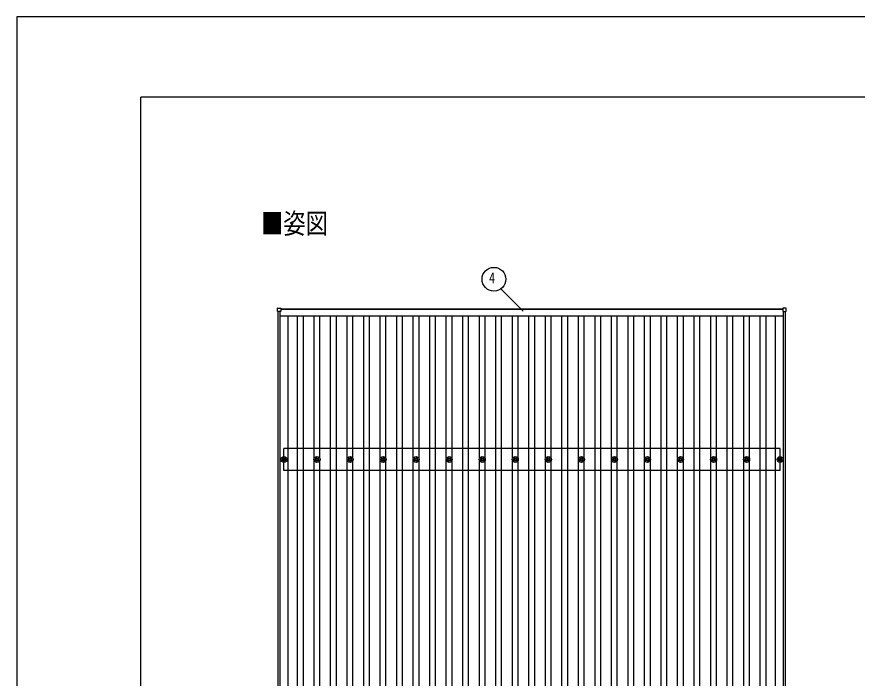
# Model space of a CAD drawing. Units: millimetres, scale not verified. Extents: x -10512 to 10512, y -7425 to 7425.
# Drawn here: x -10512 to -5427, y 3420 to 7425 of the extents above; entities that cross this region are included whole.
import ezdxf
from ezdxf.enums import TextEntityAlignment as Align

# ---------------------------------------------------------------- set-up
doc = ezdxf.new("R2010")
doc.units = ezdxf.units.MM
doc.header["$LTSCALE"] = 30
for name, color, linetype in [('0-2_USER1', 3, 'Continuous'), ('0-4_YKK_13', 4, 'Continuous'), ('0-5_YKK_A1', 4, 'Continuous'), ('0-6_YKK_D', 6, 'Continuous'), ('0-7_YKK_ZWAK', 7, 'Continuous')]:
    doc.layers.add(name, color=color, linetype=linetype)
doc.styles.add('ＭＳ ゴシック', font='')
doc.styles.get('ＭＳ ゴシック').set_extended_font_data('MS Gothic')

msp = doc.modelspace()

# ---------------------------------------------------------------- linework, layer by layer
at = {"layer": '0-4_YKK_13'}
for p, q in [((-8934.25, 5641.8), (-8934.25, 5659.8)), ((-8933.25, 5660.8), (-8915.25, 5660.8)), ((-8914.25, 5659.8), (-8914.25, 5641.8)), ((-5877.65, 5659.8), (-5877.65, 5641.8)), ((-5858.65, 5660.8), (-5876.65, 5660.8)), ((-5857.65, 5641.8), (-5857.65, 5659.8)), ((-8915.25, 5640.8), (-8933.25, 5640.8)), ((-5876.65, 5640.8), (-5858.65, 5640.8)), ((-8905.95, 4746.12), (-8901.53, 4746.12)), ((-8905.95, 4742.62), (-8901.53, 4742.62)), ((-8897.7, 4754.37), (-8897.7, 4749.95)), ((-8897.7, 4738.79), (-8897.7, 4734.37)), ((-8894.2, 4754.37), (-8894.2, 4749.95)), ((-8894.2, 4738.79), (-8894.2, 4734.37)), ((-8890.37, 4746.12), (-8885.95, 4746.12)), ((-8890.37, 4742.62), (-8885.95, 4742.62)), ((-8705.95, 4746.12), (-8701.53, 4746.12)), ((-8705.95, 4742.62), (-8701.53, 4742.62)), ((-8697.7, 4754.37), (-8697.7, 4749.95)), ((-8697.7, 4738.79), (-8697.7, 4734.37)), ((-8694.2, 4754.37), (-8694.2, 4749.95)), ((-8694.2, 4738.79), (-8694.2, 4734.37)), ((-8690.37, 4746.12), (-8685.95, 4746.12)), ((-8690.37, 4742.62), (-8685.95, 4742.62)), ((-8505.95, 4746.12), (-8501.53, 4746.12)), ((-8505.95, 4742.62), (-8501.53, 4742.62)), ((-8497.7, 4754.37), (-8497.7, 4749.95)), ((-8497.7, 4738.79), (-8497.7, 4734.37)), ((-8494.2, 4754.37), (-8494.2, 4749.95)), ((-8494.2, 4738.79), (-8494.2, 4734.37)), ((-8490.37, 4746.12), (-8485.95, 4746.12)), ((-8490.37, 4742.62), (-8485.95, 4742.62)), ((-8305.95, 4746.12), (-8301.53, 4746.12)), ((-8305.95, 4742.62), (-8301.53, 4742.62)), ((-8297.7, 4754.37), (-8297.7, 4749.95)), ((-8297.7, 4738.79), (-8297.7, 4734.37)), ((-8294.2, 4754.37), (-8294.2, 4749.95)), ((-8294.2, 4738.79), (-8294.2, 4734.37)), ((-8290.37, 4746.12), (-8285.95, 4746.12)), ((-8290.37, 4742.62), (-8285.95, 4742.62)), ((-8105.95, 4746.12), (-8101.53, 4746.12)), ((-8105.95, 4742.62), (-8101.53, 4742.62)), ((-8097.7, 4754.37), (-8097.7, 4749.95)), ((-8097.7, 4738.79), (-8097.7, 4734.37)), ((-8094.2, 4754.37), (-8094.2, 4749.95)), ((-8094.2, 4738.79), (-8094.2, 4734.37)), ((-8090.37, 4746.12), (-8085.95, 4746.12)), ((-8090.37, 4742.62), (-8085.95, 4742.62)), ((-7905.95, 4746.12), (-7901.53, 4746.12)), ((-7905.95, 4742.62), (-7901.53, 4742.62)), ((-7897.7, 4754.37), (-7897.7, 4749.95)), ((-7897.7, 4738.79), (-7897.7, 4734.37)), ((-7894.2, 4754.37), (-7894.2, 4749.95)), ((-7894.2, 4738.79), (-7894.2, 4734.37)), ((-7890.37, 4746.12), (-7885.95, 4746.12)), ((-7890.37, 4742.62), (-7885.95, 4742.62)), ((-7705.95, 4746.12), (-7701.53, 4746.12)), ((-7705.95, 4742.62), (-7701.53, 4742.62)), ((-7697.7, 4754.37), (-7697.7, 4749.95)), ((-7697.7, 4738.79), (-7697.7, 4734.37)), ((-7694.2, 4754.37), (-7694.2, 4749.95)), ((-7694.2, 4738.79), (-7694.2, 4734.37)), ((-7690.37, 4746.12), (-7685.95, 4746.12)), ((-7690.37, 4742.62), (-7685.95, 4742.62)), ((-7505.95, 4746.12), (-7501.53, 4746.12)), ((-7505.95, 4742.62), (-7501.53, 4742.62)), ((-7497.7, 4754.37), (-7497.7, 4749.95)), ((-7497.7, 4738.79), (-7497.7, 4734.37)), ((-7494.2, 4754.37), (-7494.2, 4749.95)), ((-7494.2, 4738.79), (-7494.2, 4734.37)), ((-7490.37, 4746.12), (-7485.95, 4746.12)), ((-7490.37, 4742.62), (-7485.95, 4742.62)), ((-7305.95, 4746.12), (-7301.53, 4746.12)), ((-7305.95, 4742.62), (-7301.53, 4742.62)), ((-7297.7, 4754.37), (-7297.7, 4749.95)), ((-7297.7, 4738.79), (-7297.7, 4734.37)), ((-7294.2, 4754.37), (-7294.2, 4749.95)), ((-7294.2, 4738.79), (-7294.2, 4734.37)), ((-7290.37, 4746.12), (-7285.95, 4746.12)), ((-7290.37, 4742.62), (-7285.95, 4742.62)), ((-7105.95, 4746.12), (-7101.53, 4746.12)), ((-7105.95, 4742.62), (-7101.53, 4742.62)), ((-7097.7, 4754.37), (-7097.7, 4749.95)), ((-7097.7, 4738.79), (-7097.7, 4734.37)), ((-7094.2, 4754.37), (-7094.2, 4749.95)), ((-7094.2, 4738.79), (-7094.2, 4734.37)), ((-7090.37, 4746.12), (-7085.95, 4746.12)), ((-7090.37, 4742.62), (-7085.95, 4742.62)), ((-6905.95, 4746.12), (-6901.53, 4746.12)), ((-6905.95, 4742.62), (-6901.53, 4742.62)), ((-6897.7, 4754.37), (-6897.7, 4749.95)), ((-6897.7, 4738.79), (-6897.7, 4734.37)), ((-6894.2, 4754.37), (-6894.2, 4749.95)), ((-6894.2, 4738.79), (-6894.2, 4734.37)), ((-6890.37, 4746.12), (-6885.95, 4746.12)), ((-6890.37, 4742.62), (-6885.95, 4742.62)), ((-6705.95, 4746.12), (-6701.53, 4746.12)), ((-6705.95, 4742.62), (-6701.53, 4742.62)), ((-6697.7, 4754.37), (-6697.7, 4749.95)), ((-6697.7, 4738.79), (-6697.7, 4734.37)), ((-6694.2, 4754.37), (-6694.2, 4749.95)), ((-6694.2, 4738.79), (-6694.2, 4734.37)), ((-6690.37, 4746.12), (-6685.95, 4746.12)), ((-6690.37, 4742.62), (-6685.95, 4742.62)), ((-6505.95, 4746.12), (-6501.53, 4746.12)), ((-6505.95, 4742.62), (-6501.53, 4742.62)), ((-6497.7, 4754.37), (-6497.7, 4749.95)), ((-6497.7, 4738.79), (-6497.7, 4734.37)), ((-6494.2, 4754.37), (-6494.2, 4749.95)), ((-6494.2, 4738.79), (-6494.2, 4734.37)), ((-6490.37, 4746.12), (-6485.95, 4746.12)), ((-6490.37, 4742.62), (-6485.95, 4742.62)), ((-6305.95, 4746.12), (-6301.53, 4746.12)), ((-6305.95, 4742.62), (-6301.53, 4742.62)), ((-6297.7, 4754.37), (-6297.7, 4749.95)), ((-6297.7, 4738.79), (-6297.7, 4734.37)), ((-6294.2, 4754.37), (-6294.2, 4749.95)), ((-6294.2, 4738.79), (-6294.2, 4734.37)), ((-6290.37, 4746.12), (-6285.95, 4746.12)), ((-6290.37, 4742.62), (-6285.95, 4742.62)), ((-6105.95, 4746.12), (-6101.53, 4746.12)), ((-6105.95, 4742.62), (-6101.53, 4742.62)), ((-6097.7, 4754.37), (-6097.7, 4749.95)), ((-6097.7, 4738.79), (-6097.7, 4734.37)), ((-6094.2, 4754.37), (-6094.2, 4749.95)), ((-6094.2, 4738.79), (-6094.2, 4734.37)), ((-6090.37, 4746.12), (-6085.95, 4746.12)), ((-6090.37, 4742.62), (-6085.95, 4742.62)), ((-5903.2, 4746.12), (-5898.78, 4746.12)), ((-5903.2, 4742.62), (-5898.78, 4742.62)), ((-5894.95, 4754.37), (-5894.95, 4749.95)), ((-5894.95, 4738.79), (-5894.95, 4734.37)), ((-5891.45, 4754.37), (-5891.45, 4749.95)), ((-5891.45, 4738.79), (-5891.45, 4734.37)), ((-5887.62, 4746.12), (-5883.2, 4746.12)), ((-5887.62, 4742.62), (-5883.2, 4742.62))]:
    msp.add_line(p, q, dxfattribs=at)
for centre, radius in [((-8895.95, 4744.37), 18.25), ((-8895.95, 4744.37), 10.15), ((-8895.95, 4744.37), 5.85), ((-8895.95, 4744.37), 5.25), ((-8695.95, 4744.37), 18.25), ((-8695.95, 4744.37), 10.15), ((-8695.95, 4744.37), 5.85), ((-8695.95, 4744.37), 5.25), ((-8495.95, 4744.37), 18.25), ((-8495.95, 4744.37), 10.15), ((-8495.95, 4744.37), 5.85), ((-8495.95, 4744.37), 5.25), ((-8295.95, 4744.37), 18.25), ((-8295.95, 4744.37), 10.15), ((-8295.95, 4744.37), 5.85), ((-8295.95, 4744.37), 5.25), ((-8095.95, 4744.37), 18.25), ((-8095.95, 4744.37), 10.15), ((-8095.95, 4744.37), 5.85), ((-8095.95, 4744.37), 5.25), ((-7895.95, 4744.37), 18.25), ((-7895.95, 4744.37), 10.15), ((-7895.95, 4744.37), 5.85), ((-7895.95, 4744.37), 5.25), ((-7695.95, 4744.37), 18.25), ((-7695.95, 4744.37), 10.15), ((-7695.95, 4744.37), 5.85), ((-7695.95, 4744.37), 5.25), ((-7495.95, 4744.37), 18.25), ((-7495.95, 4744.37), 10.15), ((-7495.95, 4744.37), 5.85), ((-7495.95, 4744.37), 5.25), ((-7295.95, 4744.37), 18.25), ((-7295.95, 4744.37), 10.15), ((-7295.95, 4744.37), 5.85), ((-7295.95, 4744.37), 5.25), ((-7095.95, 4744.37), 18.25), ((-7095.95, 4744.37), 10.15), ((-7095.95, 4744.37), 5.85), ((-7095.95, 4744.37), 5.25), ((-6895.95, 4744.37), 18.25), ((-6895.95, 4744.37), 10.15), ((-6895.95, 4744.37), 5.85), ((-6895.95, 4744.37), 5.25), ((-6695.95, 4744.37), 18.25), ((-6695.95, 4744.37), 10.15), ((-6695.95, 4744.37), 5.85), ((-6695.95, 4744.37), 5.25), ((-6495.95, 4744.37), 18.25), ((-6495.95, 4744.37), 10.15), ((-6495.95, 4744.37), 5.85), ((-6495.95, 4744.37), 5.25), ((-6295.95, 4744.37), 18.25), ((-6295.95, 4744.37), 10.15), ((-6295.95, 4744.37), 5.85), ((-6295.95, 4744.37), 5.25), ((-6095.95, 4744.37), 18.25), ((-6095.95, 4744.37), 10.15), ((-6095.95, 4744.37), 5.85), ((-6095.95, 4744.37), 5.25), ((-5893.2, 4744.37), 18.25), ((-5893.2, 4744.37), 10.15), ((-5893.2, 4744.37), 5.85), ((-5893.2, 4744.37), 5.25)]:
    msp.add_circle(centre, radius, dxfattribs=at)
for centre, start, end in [((-8933.25, 5659.8), 90, 180), ((-8915.25, 5659.8), 0, 90), ((-5876.65, 5659.8), 90, 180), ((-5858.65, 5659.8), 0, 90), ((-8933.25, 5641.8), 180, 270), ((-8915.25, 5641.8), 270, 0), ((-5876.65, 5641.8), 180, 270), ((-5858.65, 5641.8), 270, 0)]:
    msp.add_arc(centre, 1, start, end, dxfattribs=at)
at = {"layer": '0-5_YKK_A1'}
for p, q in [((-8914.25, 5657.5), (-5877.65, 5657.5)), ((-5877.65, 5652.71), (-8914.25, 5652.71)), ((-8930.95, 242.38), (-8930.95, 5640.8)), ((-8918.95, 242.38), (-8918.95, 5640.8)), ((-8918.95, 5614.71), (-5872.95, 5614.71)), ((-8870.95, 273.66), (-8870.95, 5614.71)), ((-8813.45, 273.66), (-8813.45, 5614.71)), ((-8778.45, 273.66), (-8778.45, 5614.71)), ((-8713.45, 4749.55), (-8713.45, 5614.71)), ((-8678.45, 4749.55), (-8678.45, 5614.71)), ((-8613.45, 273.66), (-8613.45, 5614.71)), ((-8578.45, 273.66), (-8578.45, 5614.71)), ((-8513.45, 4749.55), (-8513.45, 5614.71)), ((-8478.45, 4749.55), (-8478.45, 5614.71)), ((-8413.45, 273.66), (-8413.45, 5614.71)), ((-8378.45, 273.66), (-8378.45, 5614.71)), ((-8313.45, 4749.55), (-8313.45, 5614.71)), ((-8278.45, 4749.55), (-8278.45, 5614.71)), ((-8213.45, 273.66), (-8213.45, 5614.71)), ((-8178.45, 273.66), (-8178.45, 5614.71)), ((-8113.45, 4749.55), (-8113.45, 5614.71)), ((-8078.45, 4749.55), (-8078.45, 5614.71)), ((-8013.45, 273.66), (-8013.45, 5614.71)), ((-7978.45, 273.66), (-7978.45, 5614.71)), ((-7913.45, 4749.55), (-7913.45, 5614.71)), ((-7878.45, 4749.55), (-7878.45, 5614.71)), ((-7813.45, 273.66), (-7813.45, 5614.71)), ((-7778.45, 273.66), (-7778.45, 5614.71)), ((-7713.45, 4749.55), (-7713.45, 5614.71)), ((-7678.45, 4749.55), (-7678.45, 5614.71)), ((-7613.45, 273.66), (-7613.45, 5614.71)), ((-7578.45, 273.66), (-7578.45, 5614.71)), ((-7513.45, 4749.55), (-7513.45, 5614.71)), ((-7478.45, 4749.55), (-7478.45, 5614.71)), ((-7413.45, 273.66), (-7413.45, 5614.71)), ((-7378.45, 273.66), (-7378.45, 5614.71)), ((-7313.45, 4749.55), (-7313.45, 5614.71)), ((-7278.45, 4749.55), (-7278.45, 5614.71)), ((-7213.45, 273.66), (-7213.45, 5614.71)), ((-7178.45, 273.66), (-7178.45, 5614.71)), ((-7113.45, 4749.55), (-7113.45, 5614.71)), ((-7078.45, 4749.55), (-7078.45, 5614.71)), ((-7013.45, 273.66), (-7013.45, 5614.71)), ((-6978.45, 273.66), (-6978.45, 5614.71)), ((-6913.45, 4749.55), (-6913.45, 5614.71)), ((-6878.45, 4749.55), (-6878.45, 5614.71)), ((-6813.45, 273.66), (-6813.45, 5614.71)), ((-6778.45, 273.66), (-6778.45, 5614.71)), ((-6713.45, 4749.55), (-6713.45, 5614.71)), ((-6678.45, 4749.55), (-6678.45, 5614.71)), ((-6613.45, 273.66), (-6613.45, 5614.71)), ((-6578.45, 273.66), (-6578.45, 5614.71)), ((-6513.45, 4749.55), (-6513.45, 5614.71)), ((-6478.45, 4749.55), (-6478.45, 5614.71)), ((-6413.45, 273.66), (-6413.45, 5614.71)), ((-6378.45, 273.66), (-6378.45, 5614.71)), ((-6313.45, 4749.55), (-6313.45, 5614.71)), ((-6278.45, 4749.55), (-6278.45, 5614.71)), ((-6213.45, 273.66), (-6213.45, 5614.71)), ((-6178.45, 273.66), (-6178.45, 5614.71)), ((-6113.45, 4749.55), (-6113.45, 5614.71)), ((-6078.45, 4749.55), (-6078.45, 5614.71)), ((-6013.45, 273.66), (-6013.45, 5614.71)), ((-5978.45, 273.66), (-5978.45, 5614.71)), ((-5920.95, 273.66), (-5920.95, 5614.71)), ((-5872.95, 242.38), (-5872.95, 5640.8)), ((-5860.95, 242.38), (-5860.95, 5640.8)), ((-5893.2, 4811.37), (-8895.95, 4811.37)), ((-8895.95, 4677.37), (-8895.95, 4811.37)), ((-5893.2, 4677.37), (-5893.2, 4811.37)), ((-8713.45, 2949.55), (-8713.45, 4739.19)), ((-8678.45, 2949.55), (-8678.45, 4739.19)), ((-8513.45, 2949.55), (-8513.45, 4739.19)), ((-8478.45, 2949.55), (-8478.45, 4739.19)), ((-8313.45, 2949.55), (-8313.45, 4739.19)), ((-8278.45, 2949.55), (-8278.45, 4739.19)), ((-8113.45, 2949.55), (-8113.45, 4739.19)), ((-8078.45, 2949.55), (-8078.45, 4739.19)), ((-7913.45, 2949.55), (-7913.45, 4739.19)), ((-7878.45, 2949.55), (-7878.45, 4739.19)), ((-7713.45, 2949.55), (-7713.45, 4739.19)), ((-7678.45, 2949.55), (-7678.45, 4739.19)), ((-7513.45, 2949.55), (-7513.45, 4739.19)), ((-7478.45, 2949.55), (-7478.45, 4739.19)), ((-7313.45, 2949.55), (-7313.45, 4739.19)), ((-7278.45, 2949.55), (-7278.45, 4739.19)), ((-7113.45, 2949.55), (-7113.45, 4739.19)), ((-7078.45, 2949.55), (-7078.45, 4739.19)), ((-6913.45, 2949.55), (-6913.45, 4739.19)), ((-6878.45, 2949.55), (-6878.45, 4739.19)), ((-6713.45, 2949.55), (-6713.45, 4739.19)), ((-6678.45, 2949.55), (-6678.45, 4739.19)), ((-6513.45, 2949.55), (-6513.45, 4739.19)), ((-6478.45, 2949.55), (-6478.45, 4739.19)), ((-6313.45, 2949.55), (-6313.45, 4739.19)), ((-6278.45, 2949.55), (-6278.45, 4739.19)), ((-6113.45, 2949.55), (-6113.45, 4739.19)), ((-6078.45, 2949.55), (-6078.45, 4739.19)), ((-5893.2, 4677.37), (-8895.95, 4677.37))]:
    msp.add_line(p, q, dxfattribs=at)
at = {"layer": '0-6_YKK_D'}
msp.add_line((-7448.85, 5642.26), (-7583.59, 5777), dxfattribs=at)
msp.add_circle((-7625.1, 5835.83), 72, dxfattribs=at)
at = {"layer": '0-7_YKK_ZWAK'}
for p in [(9737.55, 6937.5), (-9762.45, -6312.5)]:
    msp.add_line(p, (-9762.45, 6937.5), dxfattribs=at)
msp.add_lwpolyline([(-10512.5, -7425), (10512.5, -7425), (10512.5, 7425), (-10512.5, 7425)], close=True, dxfattribs=at)

# ---------------------------------------------------------------- texts
at = {"layer": '0-2_USER1', "style": 'ＭＳ ゴシック', "width": 0.8}
msp.add_text('■姿図', height=123.8, dxfattribs=at).set_placement((-9035.12, 6074.6), align=Align.BOTTOM_LEFT)
at = {"layer": '0-6_YKK_D', "style": 'ＭＳ ゴシック', "width": 0.8}
msp.add_text('4', height=65.98, dxfattribs=at).set_placement((-7654.63, 5790.83), align=Align.BOTTOM_LEFT)

doc.saveas('drawing.dxf')
